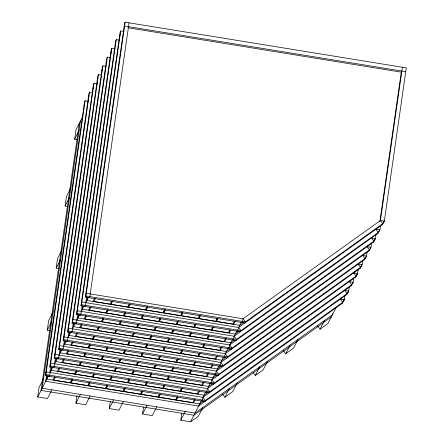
<?xml version="1.0" encoding="UTF-8"?>
<svg xmlns="http://www.w3.org/2000/svg" width="444" height="444" viewBox="0 0 444 444"><rect width="100%" height="100%" fill="white"/><g stroke="black" fill="none" stroke-linecap="round" stroke-linejoin="round"><path stroke-width="0.67" d="M51.92 389.815L47.475 398.546L37.712 396.964L39.078 387.418L43.529 378.682M49.889 330.569L47.286 330.142L48.657 320.601L53.102 311.866M58.78 268.526L56.177 268.098L57.548 258.552L61.994 249.822M67.671 206.477L65.068 206.055L66.439 196.509L70.885 187.779M77.25 139.66L74.648 139.238L76.013 129.692L82.834 116.306M79.348 123.143L41.048 390.415L193.884 415.251L331.257 317.01M80.464 120.962L42.158 388.228L194.994 413.07L332.367 314.829L332.562 313.464M344.871 295.632L344.283 299.744L342.751 302.259L205.378 400.499L204.823 401.592L45.321 375.668L84.56 101.881L85.115 100.788L88.367 101.321M45.321 375.668L45.876 374.575L85.115 100.788M46.603 375.075L45.721 381.246L198.557 406.082L342.196 303.352L344.283 299.744L340.376 299.112L340.931 298.018M47.308 375.729L46.831 379.059L199.667 403.901L203.513 401.148M349.317 286.902L348.729 291.014L347.197 293.528L209.829 391.763L209.268 392.857L49.772 366.938L89.005 93.151L89.566 92.058L92.818 92.585M49.772 366.938L50.327 365.845L89.566 92.058M49.906 371.545L50.105 370.174M50.955 367.027L49.784 375.213L49.229 376.301M51.759 366.999L51.282 370.329L204.118 395.166L207.959 392.418M353.768 278.166L353.18 282.284L351.648 284.798L214.274 383.033L213.719 384.127L54.218 358.203L93.456 84.416L94.011 83.328L97.264 83.855M54.218 358.203L54.779 357.115L94.011 83.328M55.406 358.297L54.229 366.478L53.674 367.571M56.21 358.264L55.733 361.594L208.563 386.435L212.41 383.688M358.219 269.436L357.631 273.548L356.099 276.063L218.726 374.303L218.171 375.391L58.669 349.472L97.908 75.685L98.463 74.592L101.715 75.125M58.669 349.472L59.224 348.379L98.463 74.592M59.951 348.879L58.68 357.747L58.125 358.841M60.656 349.533L60.179 352.863L213.015 377.7L216.861 374.952M362.665 260.706L362.076 264.818L360.545 267.332L223.177 365.567L222.616 366.661L63.12 340.742L102.353 66.955L102.914 65.862L106.166 66.389M63.12 340.742L63.675 339.649L102.914 65.862M64.302 340.831L63.131 349.017L62.576 350.105M65.107 340.803L64.63 344.133L217.466 368.97L221.306 366.222M367.116 251.97L366.528 256.088L364.996 258.597L227.622 356.837L227.067 357.931L67.566 332.007L106.804 58.22L107.359 57.126L110.617 57.659M67.566 332.007L68.126 330.913L107.359 57.126M68.753 332.101L67.577 340.282L67.022 341.375M69.558 332.068L69.081 335.398L221.911 360.239L225.757 357.487M371.567 243.24L370.979 247.352L369.447 249.867L232.073 348.107L231.518 349.195L72.017 323.276L111.255 49.489L111.81 48.396L115.063 48.923M72.017 323.276L72.572 322.183L111.81 48.396M73.299 322.683L72.028 331.551L71.473 332.639M74.004 323.337L73.526 326.667L226.362 351.504L230.208 348.756M376.013 234.51L375.424 238.622L373.892 241.136L236.524 339.371L235.964 340.465L76.468 314.541L115.701 40.754L116.261 39.666L119.514 40.193M76.468 314.541L77.023 313.453L116.261 39.666M77.65 314.635L76.479 322.816L75.924 323.909M78.455 314.607L77.978 317.937L230.813 342.774L234.654 340.026M380.464 225.774L379.875 229.887L378.344 232.401L240.97 330.641L240.415 331.735L80.913 305.811L120.152 32.024L120.707 30.93L123.965 31.463M80.913 305.811L81.474 304.717L120.707 30.93M82.101 305.905L80.925 314.086L80.37 315.179M82.906 305.872L82.429 309.202L235.259 334.043L239.105 331.291M85.753 294.378L86.308 293.29L243.046 318.759L380.419 220.524L384.326 221.156L382.795 223.671L245.421 321.911L244.866 322.999L85.365 297.08L124.603 23.293L125.158 22.2L406.288 67.888L384.326 221.156L382.24 224.764L238.6 327.494L81.857 302.02L81.302 303.113M85.365 297.08L85.92 295.987L125.158 22.2M86.647 296.487L85.376 305.355L84.821 306.443M87.351 297.141L86.874 300.471L239.71 325.308L243.556 322.56M129.06 22.833L89.827 296.62L89.272 297.713M90.132 396.026L85.681 404.756L75.918 403.169L76.995 395.671M123.46 401.443L119.009 410.173L109.246 408.585L110.223 401.77M156.788 406.859L152.336 415.59L142.574 414.002L143.551 407.187M202.864 407.442L198.413 416.172L190.548 421.8L180.786 420.213L181.763 413.397M205.783 391.891L203.002 397.352L202.059 401.143M210.234 383.161L207.453 388.617L206.51 392.407M214.685 374.425L211.905 379.886L210.961 383.677M219.131 365.695L216.35 371.151L215.407 374.947M223.582 356.965L220.801 362.421L219.858 366.211M228.033 348.229L225.252 353.69L224.309 357.481M232.478 339.499L229.698 344.955L228.754 348.745M236.93 330.769L234.149 336.225L233.205 340.015M241.381 322.033L238.6 327.494L237.657 331.285M343.723 300.838L344.017 298.779M45.71 372.971L46.265 371.878L203.002 397.352L346.642 294.622L348.174 292.108L348.368 290.737M54.606 355.505L55.161 354.412L211.905 379.886L355.544 277.156L357.07 274.642L357.27 273.271M59.058 346.77L59.613 345.682L216.35 371.151L359.99 268.426L361.521 265.912L361.716 264.541M67.954 329.309L68.509 328.216L225.252 353.69L368.892 250.96L370.418 248.446L370.618 247.075M379.864 221.612L401.282 72.161L401.837 71.073M402.386 67.255L380.419 220.524L382.795 223.671L382.24 224.764M383.766 222.25L383.966 220.879M84.01 105.7L84.565 104.606M88.461 96.97L89.016 95.876M92.907 88.234L93.468 87.146M97.358 79.504L97.913 78.41M101.809 70.768L102.364 69.68M106.255 62.038L106.815 60.945M110.706 53.308L111.261 52.214M115.157 44.572L115.712 43.484M119.603 35.842L120.163 34.749M124.054 27.112L124.609 26.018L405.744 71.706M128.516 26.651L127.961 27.744L401.282 72.161M74.648 139.238L79.093 130.508M65.068 206.055L69.519 197.325M56.177 268.098L60.628 259.368M47.286 330.142L51.737 321.412M50.155 364.235L50.716 363.148L207.453 388.617L209.829 391.763L50.327 365.845M63.503 338.039L64.064 336.946L220.801 362.421L223.177 365.567L63.675 339.649M72.405 320.574L72.96 319.486L229.698 344.955L232.073 348.107L72.572 322.183M76.851 311.843L77.411 310.75L234.149 336.225L236.524 339.371L77.023 313.453M37.712 396.964L48.501 375.785M50.166 372.51L52.947 367.055M54.618 363.78L57.398 358.319M59.069 355.045L61.849 349.589M63.514 346.314L66.3 340.859M67.965 337.584L70.746 332.123M72.416 328.849L75.197 323.393M76.862 320.118L79.648 314.663M81.313 311.388L84.094 305.927M85.764 302.653L88.545 297.197M52.964 380.058L54.629 376.784M57.409 371.323L59.08 368.048M61.86 362.593L63.531 359.318M66.311 353.862L67.976 350.588M70.757 345.127L72.428 341.852M75.208 336.397L76.879 333.122M79.659 327.666L81.324 324.392M84.105 318.931L85.775 315.656M88.556 310.201L90.226 306.926M93.007 301.465L94.672 298.19M55.311 377.1L53.785 380.097L70.185 382.761L71.712 379.77M59.762 368.37L58.236 371.367L74.636 374.031L76.163 371.034M64.214 359.64L62.687 362.631L79.088 365.295L80.614 362.304M68.659 350.904L67.133 353.901L83.533 356.565L85.059 353.574M73.11 342.174L71.584 345.166L87.984 347.835L89.51 344.838M77.561 333.444L76.035 336.435L92.435 339.099L93.962 336.108M82.007 324.708L80.481 327.705L96.886 330.369L98.407 327.372M86.458 315.978L84.932 318.97L101.332 321.639L102.858 318.642M90.909 307.242L89.383 310.239L105.783 312.903L107.309 309.912M95.355 298.512L93.834 301.509L110.234 304.173L111.755 301.176M70.535 382.911L72.2 379.637M74.981 374.181L76.651 370.906M79.432 365.451L81.102 362.176M83.883 356.715L85.548 353.441M88.334 347.985L89.999 344.711M92.779 339.249L94.45 335.975M97.23 330.519L98.895 327.245M101.682 321.789L103.347 318.514M106.127 313.053L107.798 309.779M110.578 304.323L112.243 301.049M72.494 379.898L70.968 382.889L87.762 385.62L89.283 382.623M76.945 371.162L75.419 374.159L92.208 376.884L93.734 373.892M81.391 362.432L79.87 365.423L96.659 368.154L98.185 365.157M85.842 353.696L84.316 356.693L101.11 359.424L102.631 356.427M90.293 344.966L88.767 347.963L105.555 350.688L107.082 347.696M94.739 336.236L93.218 339.227L110.007 341.958L111.533 338.961M99.19 327.5L97.663 330.497L114.458 333.222L115.978 330.231M103.641 318.77L102.114 321.761L118.903 324.492L120.429 321.5M108.086 310.04L106.566 313.031L123.354 315.762L124.881 312.765M112.537 301.304L111.011 304.301L127.805 307.026L129.326 304.035M75.918 403.169L80.37 394.439M88.106 385.769L89.777 382.495M92.557 377.034L93.945 374.309M97.003 368.304L98.673 365.029M101.454 359.573L103.125 356.299M105.905 350.838L107.293 348.113M110.351 342.108L112.021 338.833M114.802 333.377L116.472 330.103M119.253 324.642L120.64 321.917M123.698 315.912L125.369 312.637M128.15 307.176L129.82 303.901M90.065 382.75L88.539 385.747L105.333 388.472L106.86 385.481M94.517 374.02L92.99 377.012L109.779 379.742L111.305 376.745M98.962 365.284L97.441 368.281L114.23 371.006L115.756 368.015M103.413 356.554L101.887 359.546L118.681 362.276L120.207 359.285M107.864 347.824L106.338 350.816L123.127 353.546L124.653 350.549M112.31 339.088L110.789 342.085L127.578 344.81L129.104 341.819M116.761 330.358L115.235 333.35L132.029 336.08L133.555 333.089M121.212 321.623L119.686 324.62L136.475 327.35L138.001 324.353M125.663 312.892L124.137 315.889L140.926 318.614L142.452 315.623M130.109 304.162L128.582 307.154L145.377 309.884L146.903 306.887M105.678 388.622L107.348 385.348M110.129 379.892L111.794 376.617M114.574 371.162L116.245 367.887M119.025 362.426L120.696 359.152M123.476 353.696L125.141 350.421M127.922 344.966L129.593 341.691M132.373 336.23L134.044 332.956M136.824 327.5L138.489 324.225M141.27 318.764L142.94 315.49M145.721 310.034L147.391 306.76M107.637 385.608L106.11 388.6L122.905 391.331L124.431 388.334M112.088 376.873L110.562 379.87L127.35 382.595L128.877 379.603M116.539 368.143L115.013 371.134L131.801 373.865L133.328 370.873M120.984 359.412L119.458 362.404L136.253 365.135L137.779 362.138M125.436 350.677L123.909 353.674L140.698 356.399L142.224 353.407M129.887 341.947L128.36 344.938L145.149 347.669L146.675 344.672M134.332 333.211L132.806 336.208L149.6 338.939L151.127 335.942M138.783 324.481L137.257 327.472L154.046 330.203L155.572 327.211M143.234 315.751L141.708 318.742L158.497 321.473L160.023 318.476M147.68 307.015L146.154 310.012L162.948 312.737L164.474 309.746M109.246 408.585L113.697 399.855M123.249 391.48L124.919 388.206M127.7 382.75L129.365 379.476M132.145 374.014L133.816 370.74M136.597 365.284L138.267 362.01M141.048 356.549L142.713 353.274M145.493 347.819L147.164 344.544M149.944 339.088L151.615 335.814M154.395 330.353L156.06 327.078M158.841 321.623L160.512 318.348M163.292 312.892L164.963 309.618M125.208 388.461L123.682 391.458L140.476 394.183L142.002 391.192M129.659 379.731L128.133 382.722L144.922 385.453L146.448 382.456M134.11 370.995L132.584 373.992L149.373 376.723L150.899 373.726M138.556 362.265L137.03 365.262L153.824 367.987L155.35 364.996M143.007 353.535L141.481 356.526L158.275 359.257L159.796 356.26M147.458 344.799L145.932 347.796L162.72 350.521L164.247 347.53M151.904 336.069L150.377 339.061L167.172 341.791L168.698 338.8M156.355 327.339L154.828 330.33L171.623 333.061L173.143 330.064M160.806 318.603L159.279 321.6L176.068 324.325L177.594 321.334M165.251 309.873L163.725 312.865L180.519 315.595L182.046 312.604M140.82 394.333L142.213 391.608M145.271 385.603L146.936 382.328M149.717 376.873L151.387 373.598M154.168 368.137L155.561 365.412M158.619 359.407L160.284 356.132M163.07 350.677L164.735 347.402M167.516 341.941L168.909 339.216M171.967 333.211L173.632 329.936M176.418 324.475L178.083 321.201M180.863 315.745L182.256 313.014M142.779 391.319L141.259 394.311L158.047 397.041L159.574 394.044M147.23 382.584L145.704 385.581L162.498 388.306L164.019 385.314M151.682 373.854L150.155 376.845L166.944 379.576L168.47 376.584M156.127 365.123L154.606 368.115L171.395 370.845L172.921 367.848M160.578 356.388L159.052 359.385L175.846 362.11L177.367 359.118M165.029 347.658L163.503 350.649L180.292 353.38L181.818 350.388M169.475 338.922L167.954 341.919L184.743 344.649L186.269 341.652M173.926 330.192L172.4 333.189L189.194 335.914L190.715 332.922M178.377 321.462L176.851 324.453L193.639 327.184L195.166 324.187M182.823 312.726L181.302 315.723L198.091 318.448L199.617 315.456M142.574 414.002L147.025 405.272M158.391 397.191L160.062 393.917M162.843 388.461L164.513 385.187M167.294 379.725L168.681 377M171.739 370.995L173.41 367.721M176.19 362.265L177.861 358.991M180.641 353.529L182.029 350.799M185.087 344.799L186.758 341.525M189.538 336.064L191.209 332.789M193.989 327.333L195.377 324.603M198.435 318.603L200.105 315.329M160.351 394.172L158.83 397.169L175.619 399.894L177.145 396.903M164.802 385.442L163.275 388.433L180.07 391.164L181.596 388.173M169.253 376.712L167.727 379.703L184.515 382.434L186.042 379.437M173.698 367.976L172.178 370.973L188.966 373.698L190.493 370.707M178.149 359.246L176.623 362.237L193.418 364.968L194.944 361.971M182.601 350.51L181.074 353.507L197.863 356.238L199.389 353.241M187.046 341.78L185.525 344.772L202.314 347.502L203.84 344.511M191.497 333.05L189.971 336.041L206.765 338.772L208.292 335.775M195.948 324.314L194.422 327.311L211.211 330.036L212.737 327.045M200.399 315.584L198.873 318.576L215.662 321.306L217.188 318.315M175.963 400.05L177.633 396.775M180.414 391.314L182.084 388.039M184.865 382.584L186.53 379.309M189.311 373.848L190.981 370.574M193.762 365.118L195.432 361.843M198.213 356.388L199.878 353.113M202.658 347.652L204.329 344.378M207.109 338.922L208.78 335.647M211.56 330.192L213.225 326.917M216.006 321.456L217.677 318.182M177.927 397.03L176.401 400.022L192.801 402.686L194.328 399.694M182.373 388.295L180.847 391.292L197.247 393.956L198.773 390.964M186.824 379.565L185.298 382.556L201.698 385.226L203.224 382.229M191.275 370.834L189.749 373.826L206.149 376.49L207.675 373.498M195.721 362.099L194.195 365.096L210.595 367.76L212.121 364.768M200.172 353.369L198.646 356.36L215.046 359.03L216.572 356.033M204.623 344.638L203.097 347.63L219.497 350.294L221.023 347.302M209.069 335.903L207.542 338.9L223.943 341.564L225.469 338.567M213.52 327.173L211.993 330.164L228.394 332.834L229.92 329.837M217.971 318.437L216.444 321.434L232.845 324.098L234.371 321.106M180.786 420.213L185.231 411.483M193.534 402.902L195.205 399.628M197.985 394.172L199.656 390.898M202.436 385.436L204.101 382.162M206.882 376.706L208.552 373.432M211.333 367.976L213.003 364.702M215.784 359.24L217.449 355.966M220.23 350.51L221.9 347.236M224.681 341.775L226.351 338.5M229.132 333.044L230.519 330.314M233.577 324.314L235.248 321.04M190.548 421.8L201.337 400.627M242.102 322.549L243.046 318.759L245.421 321.911L85.92 295.987M222.516 394.094L224.886 397.241L229.337 388.506M237.207 382.878L232.756 391.614L224.886 397.241M253.319 372.871L255.294 375.496L259.746 366.761M267.615 361.133L263.164 369.869L255.294 375.496M283.333 350.599L285.703 353.751L290.154 345.016M298.024 339.388L293.573 348.124L285.703 353.751M317.676 326.04L320.046 329.187L324.497 320.457M335.925 307.842L327.916 323.559L320.046 329.187M355.544 277.156L356.099 276.063L353.724 272.916L354.279 271.822M368.892 250.96L369.447 249.867L367.071 246.72L367.626 245.626M342.196 303.352L342.751 302.259L340.376 299.112M346.642 294.622L347.197 293.528L344.827 290.382L348.729 291.014L348.174 292.108M351.093 285.886L351.648 284.798L349.273 281.646L353.18 282.284L351.093 285.886L207.453 388.617M359.99 268.426L360.545 267.332L358.175 264.186L362.076 264.818L361.521 265.912M364.441 259.69L364.996 258.597L362.62 255.45L366.528 256.088L364.441 259.69L220.801 362.421M373.337 242.224L373.892 241.136L371.523 237.984L375.424 238.622L373.337 242.224L229.698 344.955M377.789 233.494L378.344 232.401L375.968 229.254L379.875 229.887L377.789 233.494L234.149 336.225M357.07 274.642L357.631 273.548L353.724 272.916M370.418 248.446L370.979 247.352L367.071 246.72M81.474 304.717L240.97 330.641L238.6 327.494M68.126 330.913L227.622 356.837L225.252 353.69M59.224 348.379L218.726 374.303L216.35 371.151M54.779 357.115L214.274 383.033L211.905 379.886M45.876 374.575L205.378 400.499L203.002 397.352"/></g></svg>
